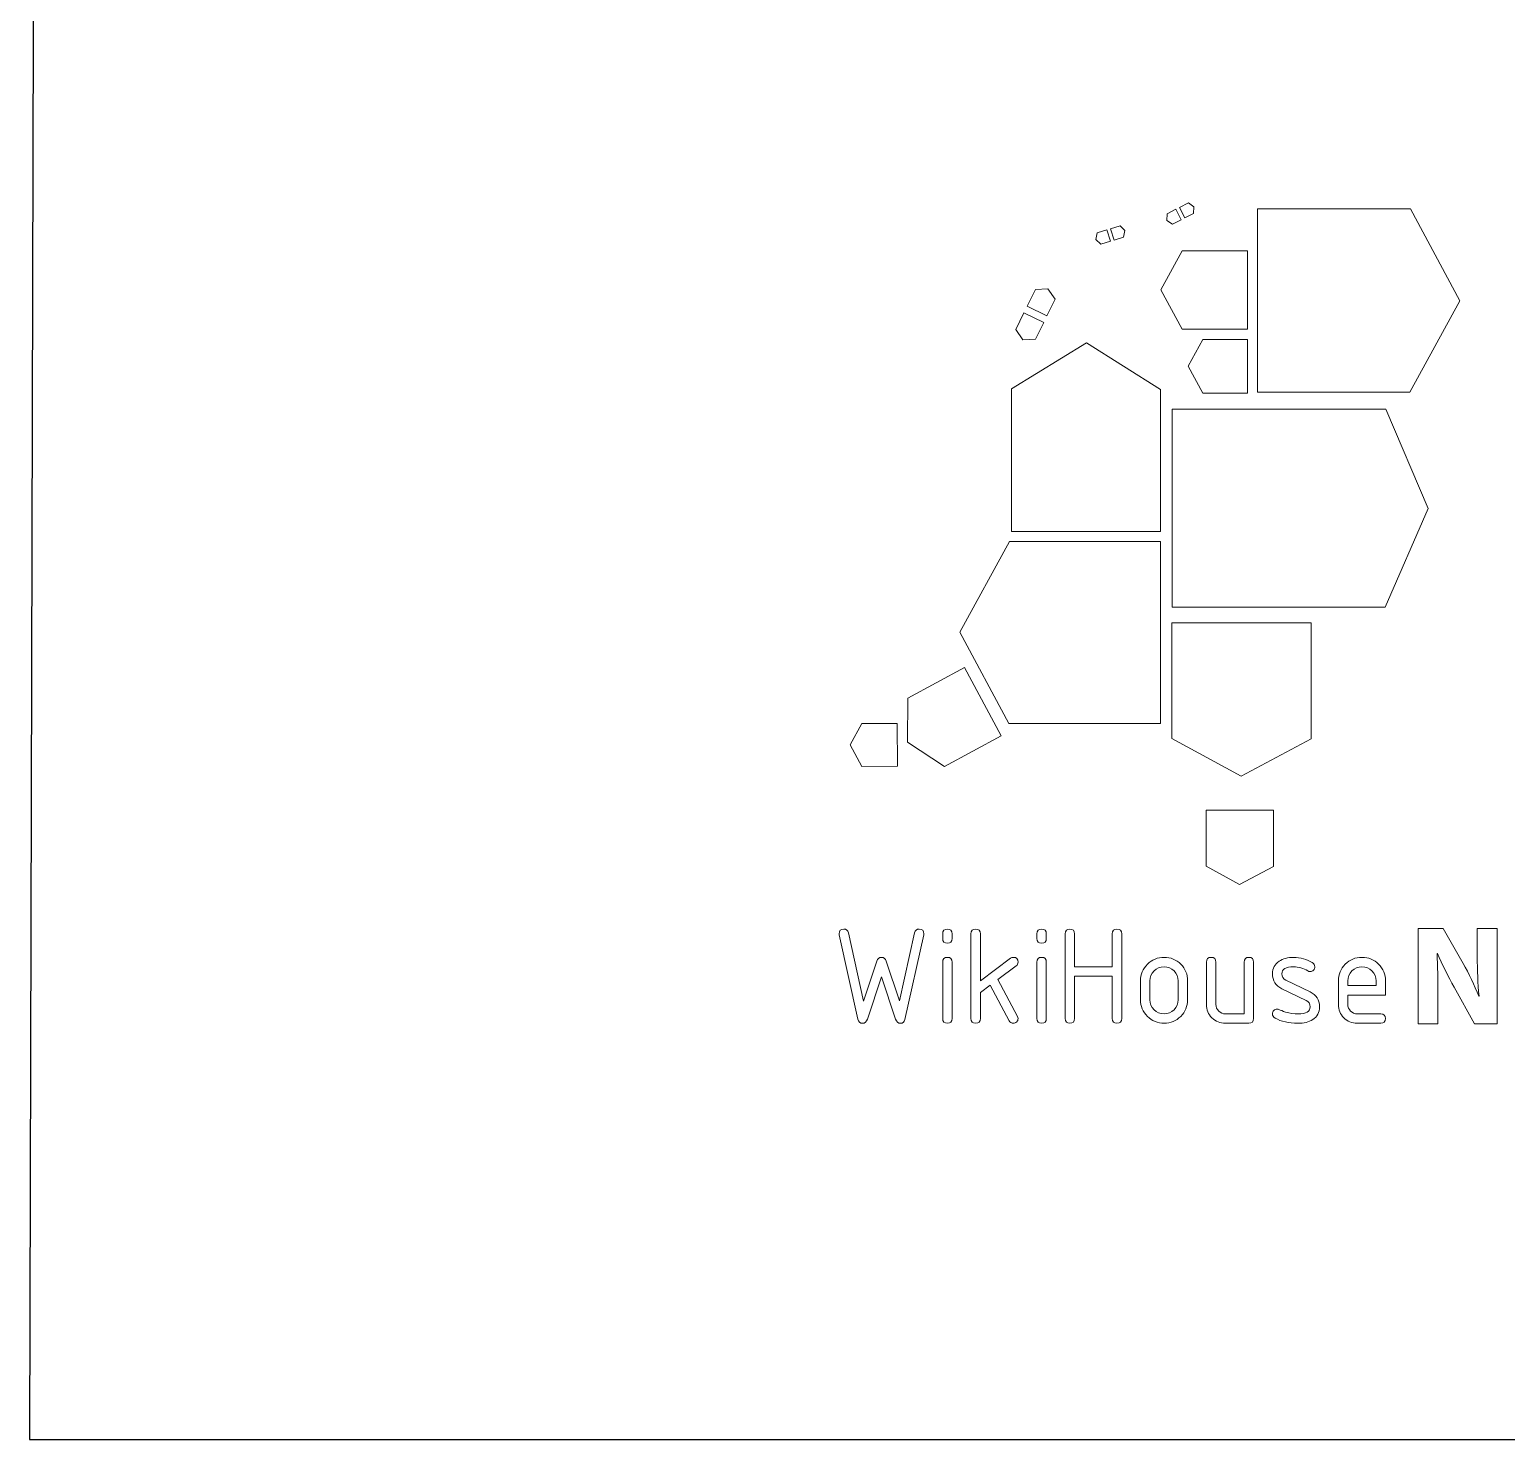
# Model space of a CAD drawing. Header units: millimetres. Extents: x -2063935 to 28085, y -14264 to 11271.
# Drawn here: x -19475 to -18751, y 8043 to 8734 of the extents above; entities that cross this region are included whole.
import ezdxf

# ---------------------------------------------------------------- set-up
doc = ezdxf.new("R2010")
doc.units = ezdxf.units.MM
doc.layers.add('ATTENTION', color=30, linetype='Continuous')

msp = doc.modelspace()

# ---------------------------------------------------------------- linework, layer by layer
at = {"layer": 'ATTENTION'}
msp.add_lwpolyline([(-19474.9073, 8043.33328), (-17363.38163, 8043.33328), (-17359.84966, 9425.26081), (-19471.37532, 9425.26081)], close=True, dxfattribs=at)
at = {"layer": 'ATTENTION', "lineweight": 0}
for points in [[(-18913.31529, 8646.24753), (-18917.66751, 8644.02723), (-18917.79057, 8640.73999), (-18915.06233, 8638.87578), (-18910.69243, 8641.10524), (-18913.31529, 8646.24753)], [(-18909.00626, 8641.96534), (-18904.65339, 8644.18564), (-18904.53033, 8647.47288), (-18907.25791, 8649.33447), (-18911.62912, 8647.10632), (-18909.00626, 8641.96534)], [(-18873.36699, 8556.60704), (-18798.7423, 8556.60704), (-18774.27323, 8601.30095), (-18798.43203, 8646.46354), (-18873.36699, 8646.46354), (-18873.36699, 8556.60704)], [(-18947.17871, 8636.07685), (-18951.84186, 8634.61585), (-18952.51213, 8631.398), (-18950.1354, 8629.10439), (-18945.45262, 8630.56931), (-18947.17871, 8636.07685)], [(-18943.64601, 8631.13617), (-18938.98352, 8632.59717), (-18938.31324, 8635.81764), (-18940.68998, 8638.11125), (-18945.3708, 8636.6424), (-18943.64601, 8631.13617)], [(-18878.326, 8625.89177), (-18910.22638, 8625.89177), (-18920.68769, 8606.78623), (-18910.35729, 8587.47778), (-18878.326, 8587.47778), (-18878.326, 8625.89177)], [(-18976.5374, 8593.92397), (-18972.51574, 8602.11916), (-18976.00917, 8607.16981), (-18982.17716, 8606.90537), (-18986.21716, 8598.67744), (-18976.5374, 8593.92397)], [(-18987.77699, 8595.5041), (-18991.79997, 8587.3089), (-18988.30588, 8582.25564), (-18982.13723, 8582.52139), (-18978.09789, 8590.74931), (-18987.77699, 8595.5041)], [(-18920.86835, 8488.27274), (-18920.86835, 8557.96069), (-18957.20473, 8580.81035), (-18993.92404, 8558.24739), (-18993.92404, 8488.27274), (-18920.86835, 8488.27274)], [(-18878.27494, 8582.3931), (-18900.1061, 8582.3931), (-18907.26577, 8569.31744), (-18900.19512, 8556.10695), (-18878.27494, 8556.10695), (-18878.27494, 8582.3931)], [(-18915.10946, 8451.22288), (-18810.8073, 8451.22288), (-18789.82708, 8499.49073), (-18810.54416, 8548.26653), (-18915.10946, 8548.26653), (-18915.10946, 8451.22288)], [(-18920.86704, 8483.35694), (-18994.88102, 8483.35694), (-19019.1511, 8439.02958), (-18995.1854, 8394.23487), (-18920.86835, 8394.23487), (-18920.86704, 8483.35694)], [(-18915.38896, 8443.61156), (-18915.38896, 8386.91941), (-18881.4352, 8368.33099), (-18847.12797, 8386.6877), (-18847.12797, 8443.61156), (-18915.38896, 8443.61156)], [(-19016.95633, 8421.66389), (-19044.71657, 8406.6625), (-19044.83439, 8385.11542), (-19026.76634, 8373.17086), (-18998.89222, 8388.2364), (-19016.95633, 8421.66389)], [(-19049.81107, 8394.23487), (-19067.26578, 8394.15894), (-19072.94809, 8383.6793), (-19067.24877, 8373.13945), (-19049.7214, 8373.21537), (-19049.81107, 8394.23487)], [(-18898.53252, 8351.68401), (-18898.53252, 8324.30212), (-18882.13297, 8315.32406), (-18865.56192, 8324.18953), (-18865.56192, 8351.68401), (-18898.53252, 8351.68401)]]:
    msp.add_lwpolyline(points, dxfattribs=at)
for points, knots in [([(-19048.81089, 8258.27714), (-19048.81089, 8258.27714), (-19041.39987, 8291.63131), (-19041.39987, 8291.63131), (-19041.11841, 8292.84095), (-19040.36173, 8293.4497), (-19039.12656, 8293.4497), (-19037.58832, 8293.4497), (-19036.81789, 8292.67862), (-19036.81789, 8291.14038), (-19036.81789, 8291.00162), (-19036.84211, 8290.82881), (-19036.88728, 8290.61542), (-19036.88728, 8290.61542), (-19046.08331, 8249.22184), (-19046.08331, 8249.22184), (-19046.36215, 8247.94281), (-19047.12014, 8247.30134), (-19048.35597, 8247.30134), (-19049.45237, 8247.30134), (-19050.22018, 8247.96507), (-19050.66266, 8249.29515), (-19050.66266, 8249.29515), (-19057.58276, 8270.02533), (-19057.58276, 8270.02533), (-19057.58276, 8270.02533), (-19064.47143, 8249.29515), (-19064.47143, 8249.29515), (-19064.91458, 8247.96507), (-19065.69548, 8247.30134), (-19066.81479, 8247.30134), (-19068.02705, 8247.30134), (-19068.78438, 8247.96507), (-19069.08548, 8249.29515), (-19069.08548, 8249.29515), (-19078.28217, 8290.61542), (-19078.28217, 8290.61542), (-19078.3293, 8290.82881), (-19078.35024, 8291.00162), (-19078.35024, 8291.14038), (-19078.35024, 8292.67862), (-19077.58178, 8293.4497), (-19076.04223, 8293.4497), (-19074.80903, 8293.4497), (-19074.05235, 8292.84095), (-19073.77154, 8291.63131), (-19073.77154, 8291.63131), (-19066.35921, 8258.20775), (-19066.35921, 8258.20775), (-19066.35921, 8258.20775), (-19059.85542, 8277.68115), (-19059.85542, 8277.68115), (-19059.43977, 8278.96149), (-19058.67981, 8279.60297), (-19057.58276, 8279.60297), (-19056.46672, 8279.60297), (-19055.69629, 8278.96149), (-19055.28064, 8277.68115), (-19055.28064, 8277.68115), (-19048.81089, 8258.27714), (-19048.81089, 8258.27714)], [0, 0, 0, 0, 1, 1, 1, 2, 2, 2, 3, 3, 3, 4, 4, 4, 5, 5, 5, 6, 6, 6, 7, 7, 7, 8, 8, 8, 9, 9, 9, 10, 10, 10, 11, 11, 11, 12, 12, 12, 13, 13, 13, 14, 14, 14, 15, 15, 15, 16, 16, 16, 17, 17, 17, 18, 18, 18, 19, 19, 19, 20, 20, 20, 20]), ([(-19027.58979, 8288.83369), (-19027.58979, 8288.83369), (-19027.58979, 8291.14038), (-19027.58979, 8291.14038), (-19027.58979, 8292.67862), (-19026.81871, 8293.4497), (-19025.28244, 8293.4497), (-19023.74355, 8293.4497), (-19022.97312, 8292.67862), (-19022.97312, 8291.14038), (-19022.97312, 8291.14038), (-19022.97312, 8288.83369), (-19022.97312, 8288.83369), (-19022.97312, 8287.29414), (-19023.74355, 8286.52568), (-19025.28244, 8286.52568), (-19026.81871, 8286.52568), (-19027.58979, 8287.29414), (-19027.58979, 8288.83369)], [0, 0, 0, 0, 1, 1, 1, 2, 2, 2, 3, 3, 3, 4, 4, 4, 5, 5, 5, 6, 6, 6, 6]), ([(-19009.12966, 8262.2988), (-19009.12966, 8262.2988), (-19009.12966, 8249.60673), (-19009.12966, 8249.60673), (-19009.12966, 8248.0698), (-19009.90205, 8247.30134), (-19011.43767, 8247.30134), (-19012.97721, 8247.30134), (-19013.74568, 8248.0698), (-19013.74568, 8249.60673), (-19013.74568, 8249.60673), (-19013.74568, 8291.14038), (-19013.74568, 8291.14038), (-19013.74568, 8292.67862), (-19012.97721, 8293.4497), (-19011.43767, 8293.4497), (-19009.90205, 8293.4497), (-19009.12966, 8292.67862), (-19009.12966, 8291.14038), (-19009.12966, 8291.14038), (-19009.12966, 8268.09959), (-19009.12966, 8268.09959), (-19009.12966, 8268.09959), (-18994.377, 8279.15001), (-18994.377, 8279.15001), (-18993.98164, 8279.45111), (-18993.51428, 8279.60297), (-18992.97885, 8279.60297), (-18991.44127, 8279.60297), (-18990.67084, 8278.83581), (-18990.67084, 8277.29365), (-18990.67084, 8276.50162), (-18990.9739, 8275.88633), (-18991.58069, 8275.44515), (-18991.58069, 8275.44515), (-19000.5306, 8268.73059), (-19000.5306, 8268.73059), (-19000.5306, 8268.73059), (-18990.91761, 8250.69069), (-18990.91761, 8250.69069), (-18990.75201, 8250.38959), (-18990.67084, 8250.02696), (-18990.67084, 8249.60673), (-18990.67084, 8248.97965), (-18990.89863, 8248.43636), (-18991.3529, 8247.9834), (-18991.80717, 8247.52782), (-18992.3485, 8247.30134), (-18992.97885, 8247.30134), (-18993.88673, 8247.30134), (-18994.56356, 8247.70717), (-18995.00735, 8248.52538), (-18995.00735, 8248.52538), (-19004.27211, 8265.90024), (-19004.27211, 8265.90024), (-19004.27211, 8265.90024), (-19009.12966, 8262.2988), (-19009.12966, 8262.2988)], [0, 0, 0, 0, 1, 1, 1, 2, 2, 2, 3, 3, 3, 4, 4, 4, 5, 5, 5, 6, 6, 6, 7, 7, 7, 8, 8, 8, 9, 9, 9, 10, 10, 10, 11, 11, 11, 12, 12, 12, 13, 13, 13, 14, 14, 14, 15, 15, 15, 16, 16, 16, 17, 17, 17, 18, 18, 18, 19, 19, 19, 19]), ([(-18981.44012, 8288.83369), (-18981.44012, 8288.83369), (-18981.44012, 8291.14038), (-18981.44012, 8291.14038), (-18981.44012, 8292.67862), (-18980.67362, 8293.4497), (-18979.13408, 8293.4497), (-18977.59584, 8293.4497), (-18976.82738, 8292.67862), (-18976.82738, 8291.14038), (-18976.82738, 8291.14038), (-18976.82738, 8288.83369), (-18976.82738, 8288.83369), (-18976.82738, 8287.29414), (-18977.59584, 8286.52568), (-18979.13408, 8286.52568), (-18980.67362, 8286.52568), (-18981.44012, 8287.29414), (-18981.44012, 8288.83369)], [0, 0, 0, 0, 1, 1, 1, 2, 2, 2, 3, 3, 3, 4, 4, 4, 5, 5, 5, 6, 6, 6, 6]), ([(-18967.59666, 8249.60673), (-18967.59666, 8249.60673), (-18967.59666, 8291.14038), (-18967.59666, 8291.14038), (-18967.59666, 8292.67862), (-18966.82558, 8293.4497), (-18965.288, 8293.4497), (-18963.75042, 8293.4497), (-18962.98195, 8292.67862), (-18962.98195, 8291.14038), (-18962.98195, 8291.14038), (-18962.98195, 8274.98957), (-18962.98195, 8274.98957), (-18962.98195, 8274.98957), (-18944.52117, 8274.98957), (-18944.52117, 8274.98957), (-18944.52117, 8274.98957), (-18944.52117, 8291.14038), (-18944.52117, 8291.14038), (-18944.52117, 8292.67862), (-18943.7527, 8293.4497), (-18942.21512, 8293.4497), (-18940.67492, 8293.4497), (-18939.90646, 8292.67862), (-18939.90646, 8291.14038), (-18939.90646, 8291.14038), (-18939.90646, 8249.60673), (-18939.90646, 8249.60673), (-18939.90646, 8248.0698), (-18940.67492, 8247.30134), (-18942.21512, 8247.30134), (-18943.7527, 8247.30134), (-18944.52117, 8248.0698), (-18944.52117, 8249.60673), (-18944.52117, 8249.60673), (-18944.52117, 8270.37356), (-18944.52117, 8270.37356), (-18944.52117, 8270.37356), (-18962.98195, 8270.37356), (-18962.98195, 8270.37356), (-18962.98195, 8270.37356), (-18962.98195, 8249.60673), (-18962.98195, 8249.60673), (-18962.98195, 8248.0698), (-18963.75042, 8247.30134), (-18965.288, 8247.30134), (-18966.82558, 8247.30134), (-18967.59666, 8248.0698), (-18967.59666, 8249.60673)], [0, 0, 0, 0, 1, 1, 1, 2, 2, 2, 3, 3, 3, 4, 4, 4, 5, 5, 5, 6, 6, 6, 7, 7, 7, 8, 8, 8, 9, 9, 9, 10, 10, 10, 11, 11, 11, 12, 12, 12, 13, 13, 13, 14, 14, 14, 15, 15, 15, 16, 16, 16, 16]), ([(-18794.73765, 8246.98322), (-18794.73765, 8246.98322), (-18794.73765, 8293.76913), (-18794.73765, 8293.76913), (-18794.73765, 8293.76913), (-18782.3794, 8293.76913), (-18782.3794, 8293.76913), (-18782.3794, 8293.76913), (-18772.66299, 8276.62468), (-18772.66299, 8276.62468), (-18769.88239, 8271.69709), (-18767.11095, 8265.86358), (-18765.02418, 8260.58907), (-18765.02418, 8260.58907), (-18764.81996, 8260.58907), (-18764.81996, 8260.58907), (-18765.50856, 8266.76558), (-18765.71933, 8273.08216), (-18765.71933, 8280.09389), (-18765.71933, 8280.09389), (-18765.71933, 8293.76913), (-18765.71933, 8293.76913), (-18765.71933, 8293.76913), (-18756.00292, 8293.76913), (-18756.00292, 8293.76913), (-18756.00292, 8293.76913), (-18756.00292, 8246.98322), (-18756.00292, 8246.98322), (-18756.00292, 8246.98322), (-18767.11095, 8246.98322), (-18767.11095, 8246.98322), (-18767.11095, 8246.98322), (-18777.10227, 8265.03097), (-18777.10227, 8265.03097), (-18779.88157, 8270.03056), (-18782.93578, 8276.06699), (-18785.22546, 8281.55227), (-18785.22546, 8281.55227), (-18785.43493, 8281.48158), (-18785.43493, 8281.48158), (-18785.1587, 8275.30507), (-18785.01993, 8268.71095), (-18785.01993, 8261.07476), (-18785.01993, 8261.07476), (-18785.01993, 8246.98322), (-18785.01993, 8246.98322), (-18785.01993, 8246.98322), (-18794.73765, 8246.98322), (-18794.73765, 8246.98322)], [0, 0, 0, 0, 1, 1, 1, 2, 2, 2, 3, 3, 3, 4, 4, 4, 5, 5, 5, 6, 6, 6, 7, 7, 7, 8, 8, 8, 9, 9, 9, 10, 10, 10, 11, 11, 11, 12, 12, 12, 13, 13, 13, 14, 14, 14, 15, 15, 15, 16, 16, 16, 16]), ([(-19027.58979, 8277.29365), (-19027.58979, 8278.83581), (-19026.81871, 8279.60297), (-19025.28244, 8279.60297), (-19023.74355, 8279.60297), (-19022.97312, 8278.83581), (-19022.97312, 8277.29365), (-19022.97312, 8277.29365), (-19022.97312, 8249.60673), (-19022.97312, 8249.60673), (-19022.97312, 8248.0698), (-19023.74355, 8247.30134), (-19025.28244, 8247.30134), (-19026.81871, 8247.30134), (-19027.58979, 8248.0698), (-19027.58979, 8249.60673), (-19027.58979, 8249.60673), (-19027.58979, 8277.29365), (-19027.58979, 8277.29365)], [0, 0, 0, 0, 1, 1, 1, 2, 2, 2, 3, 3, 3, 4, 4, 4, 5, 5, 5, 6, 6, 6, 6]), ([(-18981.44012, 8277.29365), (-18981.44012, 8278.83581), (-18980.67362, 8279.60297), (-18979.13408, 8279.60297), (-18977.59584, 8279.60297), (-18976.82738, 8278.83581), (-18976.82738, 8277.29365), (-18976.82738, 8277.29365), (-18976.82738, 8249.60673), (-18976.82738, 8249.60673), (-18976.82738, 8248.0698), (-18977.59584, 8247.30134), (-18979.13408, 8247.30134), (-18980.67362, 8247.30134), (-18981.44012, 8248.0698), (-18981.44012, 8249.60673), (-18981.44012, 8249.60673), (-18981.44012, 8277.29365), (-18981.44012, 8277.29365)], [0, 0, 0, 0, 1, 1, 1, 2, 2, 2, 3, 3, 3, 4, 4, 4, 5, 5, 5, 6, 6, 6, 6]), ([(-18930.67967, 8258.83614), (-18930.67967, 8258.83614), (-18930.67967, 8268.06686), (-18930.67967, 8268.06686), (-18930.67967, 8271.26115), (-18929.5525, 8273.98023), (-18927.30341, 8276.23063), (-18925.05627, 8278.47842), (-18922.33393, 8279.60297), (-18919.14225, 8279.60297), (-18915.90083, 8279.60297), (-18913.16801, 8278.49151), (-18910.94313, 8276.26336), (-18908.71891, 8274.03914), (-18907.60418, 8271.30566), (-18907.60418, 8268.06686), (-18907.60418, 8268.06686), (-18907.60418, 8258.83614), (-18907.60418, 8258.83614), (-18907.60418, 8255.64446), (-18908.72873, 8252.92277), (-18910.97848, 8250.67629), (-18913.22692, 8248.42589), (-18915.94796, 8247.30134), (-18919.14225, 8247.30134), (-18922.33393, 8247.30134), (-18925.05627, 8248.42589), (-18927.30341, 8250.67629), (-18929.5525, 8252.92277), (-18930.67967, 8255.64446), (-18930.67967, 8258.83614)], [0, 0, 0, 0, 1, 1, 1, 2, 2, 2, 3, 3, 3, 4, 4, 4, 5, 5, 5, 6, 6, 6, 7, 7, 7, 8, 8, 8, 9, 9, 9, 10, 10, 10, 10]), ([(-18875.3032, 8277.29365), (-18875.3032, 8277.29365), (-18875.3032, 8249.60673), (-18875.3032, 8249.60673), (-18875.3032, 8248.0698), (-18876.07298, 8247.30134), (-18877.60859, 8247.30134), (-18877.60859, 8247.30134), (-18889.14339, 8247.30134), (-18889.14339, 8247.30134), (-18891.73286, 8247.30134), (-18893.91912, 8248.19286), (-18895.69955, 8249.97721), (-18897.4839, 8251.75895), (-18898.37542, 8253.94259), (-18898.37542, 8256.52944), (-18898.37542, 8256.52944), (-18898.37542, 8277.29365), (-18898.37542, 8277.29365), (-18898.37542, 8278.83581), (-18897.60434, 8279.60297), (-18896.06872, 8279.60297), (-18894.52918, 8279.60297), (-18893.76072, 8278.83581), (-18893.76072, 8277.29365), (-18893.76072, 8277.29365), (-18893.76072, 8256.52944), (-18893.76072, 8256.52944), (-18893.76072, 8255.27267), (-18893.30514, 8254.19001), (-18892.3966, 8253.27885), (-18891.48806, 8252.369), (-18890.40278, 8251.91604), (-18889.14339, 8251.91604), (-18889.14339, 8251.91604), (-18879.91529, 8251.91604), (-18879.91529, 8251.91604), (-18879.91529, 8251.91604), (-18879.91529, 8277.29365), (-18879.91529, 8277.29365), (-18879.91529, 8278.83581), (-18879.14421, 8279.60297), (-18877.60859, 8279.60297), (-18876.07298, 8279.60297), (-18875.3032, 8278.83581), (-18875.3032, 8277.29365)], [0, 0, 0, 0, 1, 1, 1, 2, 2, 2, 3, 3, 3, 4, 4, 4, 5, 5, 5, 6, 6, 6, 7, 7, 7, 8, 8, 8, 9, 9, 9, 10, 10, 10, 11, 11, 11, 12, 12, 12, 13, 13, 13, 14, 14, 14, 15, 15, 15, 15]), ([(-18847.60974, 8255.3774), (-18847.60974, 8256.84625), (-18848.2643, 8257.89618), (-18849.57213, 8258.52195), (-18849.57213, 8258.52195), (-18861.42374, 8264.21931), (-18861.42374, 8264.21931), (-18864.52247, 8265.71172), (-18866.06856, 8268.14802), (-18866.06856, 8271.52952), (-18866.06856, 8274.18445), (-18864.97674, 8276.23456), (-18862.78786, 8277.68246), (-18860.89747, 8278.93793), (-18858.54233, 8279.56893), (-18855.72245, 8279.56893), (-18852.29644, 8279.56893), (-18849.23306, 8278.7193), (-18846.52839, 8277.01873), (-18845.71411, 8276.50162), (-18845.30696, 8275.82742), (-18845.30696, 8274.98957), (-18845.30696, 8274.35988), (-18845.53083, 8273.81789), (-18845.9851, 8273.36362), (-18846.43937, 8272.90804), (-18846.98397, 8272.68156), (-18847.60974, 8272.68156), (-18848.03128, 8272.68156), (-18848.39522, 8272.7732), (-18848.6937, 8272.96172), (-18850.91138, 8274.28787), (-18853.25342, 8274.95422), (-18855.72245, 8274.95422), (-18859.54644, 8274.95422), (-18861.45516, 8273.81397), (-18861.45516, 8271.52952), (-18861.45516, 8270.08162), (-18860.8307, 8269.05787), (-18859.57131, 8268.45043), (-18859.57131, 8268.45043), (-18847.60974, 8262.68107), (-18847.60974, 8262.68107), (-18844.53719, 8261.19258), (-18842.99765, 8258.75497), (-18842.99765, 8255.3774), (-18842.99765, 8252.57847), (-18844.10649, 8250.48123), (-18846.31893, 8249.08307), (-18848.2067, 8247.89699), (-18850.64169, 8247.30134), (-18853.62653, 8247.30134), (-18858.05402, 8247.30134), (-18861.77328, 8248.15097), (-18864.77775, 8249.85154), (-18865.63785, 8250.34246), (-18866.06856, 8251.02714), (-18866.06856, 8251.91604), (-18866.06856, 8252.54443), (-18865.846, 8253.08903), (-18865.38781, 8253.54199), (-18864.93615, 8253.99626), (-18864.39417, 8254.22536), (-18863.7671, 8254.22536), (-18863.46076, 8254.22536), (-18863.17144, 8254.16383), (-18862.88866, 8254.04732), (-18862.14246, 8253.72134), (-18861.04933, 8253.28933), (-18859.60404, 8252.75651), (-18857.5055, 8252.19489), (-18855.46586, 8251.91604), (-18853.48645, 8251.91604), (-18849.57213, 8251.91604), (-18847.60974, 8253.06808), (-18847.60974, 8255.3774)], [0, 0, 0, 0, 1, 1, 1, 2, 2, 2, 3, 3, 3, 4, 4, 4, 5, 5, 5, 6, 6, 6, 7, 7, 7, 8, 8, 8, 9, 9, 9, 10, 10, 10, 11, 11, 11, 12, 12, 12, 13, 13, 13, 14, 14, 14, 15, 15, 15, 16, 16, 16, 17, 17, 17, 18, 18, 18, 19, 19, 19, 20, 20, 20, 21, 21, 21, 22, 22, 22, 23, 23, 23, 24, 24, 24, 25, 25, 25, 25]), ([(-18829.1496, 8261.14415), (-18829.1496, 8261.14415), (-18829.1496, 8256.52944), (-18829.1496, 8256.52944), (-18829.1496, 8255.27267), (-18828.70057, 8254.19001), (-18827.79072, 8253.27885), (-18826.87956, 8252.369), (-18825.79822, 8251.91604), (-18824.53752, 8251.91604), (-18824.53752, 8251.91604), (-18813.00272, 8251.91604), (-18813.00272, 8251.91604), (-18811.46317, 8251.91604), (-18810.69209, 8251.14496), (-18810.69209, 8249.60673), (-18810.69209, 8248.0698), (-18811.46317, 8247.30396), (-18813.00272, 8247.30396), (-18813.00272, 8247.30396), (-18824.53752, 8247.30396), (-18824.53752, 8247.30396), (-18827.12568, 8247.30396), (-18829.31325, 8248.19286), (-18831.09498, 8249.97721), (-18832.87802, 8251.75895), (-18833.76693, 8253.94259), (-18833.76693, 8256.52944), (-18833.76693, 8256.52944), (-18833.76693, 8268.06686), (-18833.76693, 8268.06686), (-18833.76693, 8271.25984), (-18832.64369, 8273.98023), (-18830.39459, 8276.23063), (-18828.14288, 8278.47842), (-18825.4238, 8279.60297), (-18822.23082, 8279.60297), (-18818.9894, 8279.60297), (-18816.25854, 8278.49151), (-18814.03432, 8276.26336), (-18811.80748, 8274.03914), (-18810.69209, 8271.30566), (-18810.69209, 8268.06686), (-18810.69209, 8268.06686), (-18810.69209, 8261.14415), (-18810.69209, 8261.14415), (-18810.69209, 8261.14415), (-18829.1496, 8261.14415), (-18829.1496, 8261.14415)], [0, 0, 0, 0, 1, 1, 1, 2, 2, 2, 3, 3, 3, 4, 4, 4, 5, 5, 5, 6, 6, 6, 7, 7, 7, 8, 8, 8, 9, 9, 9, 10, 10, 10, 11, 11, 11, 12, 12, 12, 13, 13, 13, 14, 14, 14, 15, 15, 15, 16, 16, 16, 16]), ([(-18912.21823, 8258.83614), (-18912.21823, 8258.83614), (-18912.21823, 8268.06686), (-18912.21823, 8268.06686), (-18912.21823, 8269.97689), (-18912.89374, 8271.61069), (-18914.24674, 8272.96172), (-18915.59776, 8274.31144), (-18917.2296, 8274.98957), (-18919.14225, 8274.98957), (-18921.05032, 8274.98957), (-18922.68412, 8274.31144), (-18924.03711, 8272.96172), (-18925.38814, 8271.61069), (-18926.06169, 8269.97689), (-18926.06169, 8268.06686), (-18926.06169, 8268.06686), (-18926.06169, 8258.83614), (-18926.06169, 8258.83614), (-18926.06169, 8256.90254), (-18925.39272, 8255.2635), (-18924.05217, 8253.92688), (-18922.71096, 8252.5837), (-18921.07323, 8251.91604), (-18919.14225, 8251.91604), (-18917.2296, 8251.91604), (-18915.59776, 8252.59156), (-18914.24674, 8253.94259), (-18912.89374, 8255.29492), (-18912.21823, 8256.92742), (-18912.21823, 8258.83614)], [0, 0, 0, 0, 1, 1, 1, 2, 2, 2, 3, 3, 3, 4, 4, 4, 5, 5, 5, 6, 6, 6, 7, 7, 7, 8, 8, 8, 9, 9, 9, 10, 10, 10, 10]), ([(-18822.23082, 8274.98957), (-18824.14085, 8274.98957), (-18825.77596, 8274.31144), (-18827.12568, 8272.96172), (-18828.47671, 8271.61069), (-18829.1496, 8269.97689), (-18829.1496, 8268.06686), (-18829.1496, 8268.06686), (-18829.1496, 8265.75885), (-18829.1496, 8265.75885), (-18829.1496, 8265.75885), (-18815.31203, 8265.75885), (-18815.31203, 8265.75885), (-18815.31203, 8265.75885), (-18815.31203, 8268.06686), (-18815.31203, 8268.06686), (-18815.31203, 8269.97689), (-18815.98493, 8271.61069), (-18817.33989, 8272.96172), (-18818.68568, 8274.31144), (-18820.3221, 8274.98957), (-18822.23082, 8274.98957)], [0, 0, 0, 0, 1, 1, 1, 2, 2, 2, 3, 3, 3, 4, 4, 4, 5, 5, 5, 6, 6, 6, 7, 7, 7, 7])]:
    msp.add_open_spline(points, degree=3, knots=knots, dxfattribs=at)

doc.saveas('drawing.dxf')
